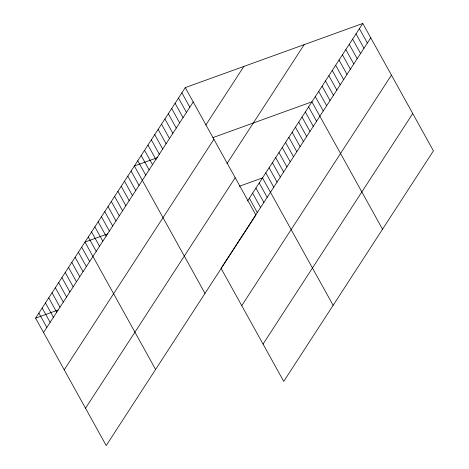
<?xml version="1.0" encoding="UTF-8"?>
<svg xmlns="http://www.w3.org/2000/svg" width="469" height="469" viewBox="0 0 469 469"><rect width="100%" height="100%" fill="white"/><g stroke="black" fill="none" stroke-linecap="round" stroke-linejoin="round"><path stroke-width="0.7" d="M185.267 87.603L255.886 215.007L106.205 445.55L35.58 318.146L185.267 87.603L362.795 23.45L433.42 150.854L283.733 381.397L221.069 268.35L250.346 223.267M43.541 332.509L193.228 101.966M205.78 125.076L243.851 66.434M64.218 369.812L213.905 139.27M226.973 163.581L304.211 44.619M85.528 408.247L235.209 177.704M247.503 201.019L362.795 23.45M250.71 222.705L370.756 37.813M241.752 305.659L391.433 75.116M263.056 344.094L412.738 113.551M157.549 157.613L134.374 165.991L204.994 293.395M212.856 137.628L311.903 101.832L382.522 229.235M107.512 233.925L84.977 242.068L155.597 369.472M239.331 186.287L262.505 177.915L333.131 305.319M35.58 318.146L58.115 310.003M359.406 28.673L367.368 43.037M356.012 33.903L363.973 48.26M352.618 39.126L360.579 53.489M349.223 44.35L357.185 58.713M345.835 49.579L353.796 63.942M342.44 54.803L350.402 69.166M339.046 60.032L347.007 74.389M335.652 65.255L343.613 79.619M332.263 70.479L340.224 84.842M328.869 75.708L336.83 90.066M325.474 80.932L333.436 95.295M322.08 86.155L330.041 100.518M318.691 91.385L326.653 105.742M315.297 96.608L323.258 110.971M308.608 106.909L316.569 121.266M305.319 111.98L313.28 126.337M302.024 117.051L309.986 131.414M298.73 122.122L306.691 136.485M295.441 127.193L303.402 141.556M292.146 132.264L300.107 146.627M288.851 137.335L296.813 151.698M285.557 142.412L293.518 156.769M282.268 147.483L290.229 161.84M278.973 152.554L286.934 166.917M275.678 157.625L283.639 171.988M272.389 162.696L280.345 177.059M269.095 167.767L277.056 182.13M265.8 172.838L273.761 187.201M259.216 182.986L267.178 197.343M255.922 188.057L263.883 202.42M252.627 193.128L260.588 207.491M249.332 198.199L257.293 212.563M181.872 92.833L189.834 107.19M178.484 98.056L186.445 112.419M175.089 103.28L183.051 117.643M171.695 108.509L179.656 122.872M168.301 113.733L176.262 128.096M164.912 118.956L172.873 133.319M161.518 124.185L169.479 138.548M158.123 129.409L166.085 143.772M154.735 134.638L162.69 148.995M151.34 139.862L159.302 154.225M147.946 145.085L155.907 159.448M144.552 150.315L152.513 164.672M141.163 155.538L149.119 169.901M137.769 160.761L145.73 175.125M131.08 171.062L139.041 185.425M127.791 176.133L135.752 190.496M124.496 181.204L132.457 195.567M121.201 186.275L129.163 200.638M117.907 191.346L125.868 205.709M114.618 196.423L122.579 210.78M111.323 201.494L119.284 215.851M108.028 206.565L115.99 220.928M104.739 211.636L112.695 225.999M101.445 216.707L109.406 231.07M98.15 221.778L106.111 236.142M94.855 226.849L102.817 241.213M91.566 231.926L99.528 246.284M88.272 236.997L96.233 251.355M81.688 247.14L89.643 261.503M78.393 252.211L86.355 266.574M75.099 257.282L83.06 271.645M71.804 262.353L79.765 276.716M68.515 267.43L76.476 281.787M65.22 272.501L73.182 286.858M61.926 277.572L69.887 291.935M58.631 282.643L66.592 297.006M55.342 287.714L63.303 302.077M52.047 292.785L60.009 307.148M48.753 297.856L56.714 312.219M45.464 302.933L53.419 317.29M42.169 308.004L50.13 322.361M38.874 313.075L46.836 327.438"/></g></svg>
